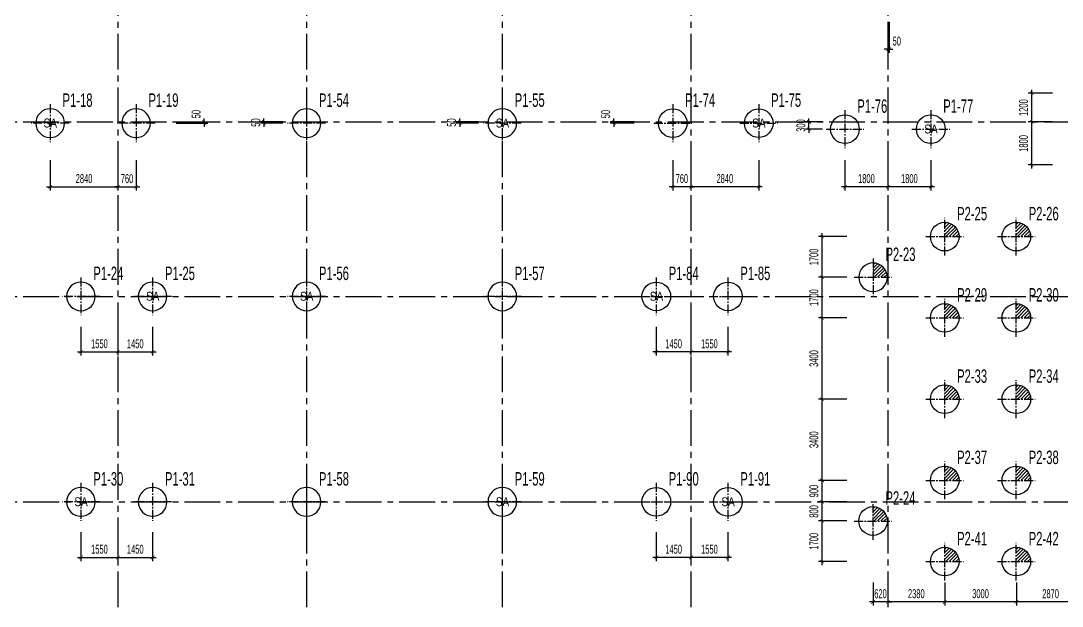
# Model space of a CAD drawing. Extents: x 1722770 to 1861370, y -244656 to -146763.
# Drawn here: x 1769612 to 1813230, y -194277 to -169781 of the extents above; entities that cross this region are included whole.
import ezdxf

# ---------------------------------------------------------------- set-up
doc = ezdxf.new("R2010")
doc.units = 0
doc.header["$LTSCALE"] = 1000
doc.header["$MEASUREMENT"] = 0
doc.header["$PDMODE"] = 3
doc.linetypes.add('CENTER2', pattern=[1.125, 0.75, -0.125, 0.125, -0.125])
doc.linetypes.add('HIDDEN', pattern=[0.375, 0.25, -0.125])
doc.layers.get('0').update_dxf_attribs({"linetype": 'CONTINUOUS'})
doc.layers.get('Defpoints').update_dxf_attribs({"linetype": 'CONTINUOUS'})
for name, color, linetype in [('CDC.01.AXIS', 160, 'CENTER2'), ('CDC.02.DIM', 1, 'CONTINUOUS'), ('CDC.03.BORDER', 3, 'CONTINUOUS'), ('CDC.04.HIDDEN', 8, 'HIDDEN'), ('CDC.06.TEXT', 2, 'CONTINUOUS'), ('CDC.10.HATCH', 9, 'CONTINUOUS')]:
    doc.layers.add(name, color=color, linetype=linetype)
doc.styles.add('ARIAL', font='arial.ttf', dxfattribs={"width": 0.6})
doc.dimstyles.new('D150', dxfattribs={"dimscale": 150, "dimtxt": 2.5, "dimasz": 1, "dimexe": 1, "dimexo": 0, "dimgap": 1, "dimtad": 1, "dimdec": 0, "dimdsep": 46, "dimtxsty": 'ARIAL', "dimblk": 'ARCHTICK', "dimcen": 1, "dimdle": 1, "dimclrd": 1, "dimclre": 1, "dimclrt": 2, "dimadec": 0, "dimazin": 0, "dimtfac": 0.00072, "dimtdec": 0, "dimtix": 1, "dimtmove": 2, "dimatfit": 3, "dimldrblk": 'ARCHTICK', "dimfxl": 1, "dimtolj": 1, "dimlwd": -1, "dimlwe": -1, "dimarcsym": 0})

# ---------------------------------------------------------------- blocks, each defined once
blk = doc.blocks.new('B1200')
at = {"layer": 'CDC.01.AXIS', "ltscale": 0.5}
for p, q in [((1944564, 246097), (1944564, 244513)), ((1943772, 245305), (1945356, 245305))]:
    blk.add_line(p, q, dxfattribs=at)
at = {"layer": 'CDC.03.BORDER'}
blk.add_circle((1944564, 245305), 600, dxfattribs=at)
blk = doc.blocks.new('_ARCHTICK')
at = {"color": 0, "linetype": 'ByBlock', "const_width": 0.15}
blk.add_lwpolyline([(-0.5, -0.5), (0.5, 0.5)], dxfattribs=at)
blk = doc.blocks.new('*D52')
at = {"layer": 'CDC.02.DIM', "color": 1, "transparency": 16777216}
for p, q in [((1772130, -191187), (1772130, -192388)), ((1773680, -191187), (1773680, -192388)), ((1771980, -192238), (1773830, -192238))]:
    blk.add_line(p, q, dxfattribs=at)
at = {"layer": 'Defpoints', "color": 0, "transparency": 16777216}
for p in [(1772130, -191187), (1773680, -191187), (1773680, -192238)]:
    blk.add_point(p, dxfattribs=at)
at = {"layer": 'CDC.02.DIM', "color": 1, "transparency": 16777216, "xscale": 150, "yscale": 150, "zscale": 150, "rotation": 180}
blk.add_blockref('_ARCHTICK', (1772130, -192238), dxfattribs=at)
at = {"layer": 'CDC.02.DIM', "color": 1, "transparency": 16777216, "xscale": 150, "yscale": 150, "zscale": 150}
blk.add_blockref('_ARCHTICK', (1773680, -192238), dxfattribs=at)
at = {"layer": 'CDC.02.DIM', "color": 2, "transparency": 16777216, "insert": (1772905, -191897), "char_height": 375, "attachment_point": 5, "style": 'ARIAL'}
blk.add_mtext('\\A1;1550', dxfattribs=at)
blk = doc.blocks.new('*D53')
at = {"layer": 'CDC.02.DIM', "color": 1, "transparency": 16777216}
for p, q in [((1773680, -191187), (1773680, -192388)), ((1775130, -191187), (1775130, -192388)), ((1773530, -192238), (1775280, -192238))]:
    blk.add_line(p, q, dxfattribs=at)
at = {"layer": 'Defpoints', "color": 0, "transparency": 16777216}
for p in [(1773680, -191187), (1775130, -191187), (1775130, -192238)]:
    blk.add_point(p, dxfattribs=at)
at = {"layer": 'CDC.02.DIM', "color": 1, "transparency": 16777216, "xscale": 150, "yscale": 150, "zscale": 150, "rotation": 180}
blk.add_blockref('_ARCHTICK', (1773680, -192238), dxfattribs=at)
at = {"layer": 'CDC.02.DIM', "color": 1, "transparency": 16777216, "xscale": 150, "yscale": 150, "zscale": 150}
blk.add_blockref('_ARCHTICK', (1775130, -192238), dxfattribs=at)
at = {"layer": 'CDC.02.DIM', "color": 2, "transparency": 16777216, "insert": (1774405, -191897), "char_height": 375, "attachment_point": 5, "style": 'ARIAL'}
blk.add_mtext('\\A1;1450', dxfattribs=at)
blk = doc.blocks.new('*D55')
at = {"layer": 'CDC.02.DIM', "color": 1, "transparency": 16777216}
for p, q in [((1772130, -182587), (1772130, -183788)), ((1773680, -182587), (1773680, -183788)), ((1771980, -183638), (1773830, -183638))]:
    blk.add_line(p, q, dxfattribs=at)
at = {"layer": 'Defpoints', "color": 0, "transparency": 16777216}
for p in [(1772130, -182587), (1773680, -182587), (1773680, -183638)]:
    blk.add_point(p, dxfattribs=at)
at = {"layer": 'CDC.02.DIM', "color": 1, "transparency": 16777216, "xscale": 150, "yscale": 150, "zscale": 150, "rotation": 180}
blk.add_blockref('_ARCHTICK', (1772130, -183638), dxfattribs=at)
at = {"layer": 'CDC.02.DIM', "color": 1, "transparency": 16777216, "xscale": 150, "yscale": 150, "zscale": 150}
blk.add_blockref('_ARCHTICK', (1773680, -183638), dxfattribs=at)
at = {"layer": 'CDC.02.DIM', "color": 2, "transparency": 16777216, "insert": (1772905, -183297), "char_height": 375, "attachment_point": 5, "style": 'ARIAL'}
blk.add_mtext('\\A1;1550', dxfattribs=at)
blk = doc.blocks.new('*D56')
at = {"layer": 'CDC.02.DIM', "color": 1, "transparency": 16777216}
for p, q in [((1773680, -182587), (1773680, -183788)), ((1775130, -182587), (1775130, -183788)), ((1773530, -183638), (1775280, -183638))]:
    blk.add_line(p, q, dxfattribs=at)
at = {"layer": 'Defpoints', "color": 0, "transparency": 16777216}
for p in [(1773680, -182587), (1775130, -182587), (1775130, -183638)]:
    blk.add_point(p, dxfattribs=at)
at = {"layer": 'CDC.02.DIM', "color": 1, "transparency": 16777216, "xscale": 150, "yscale": 150, "zscale": 150, "rotation": 180}
blk.add_blockref('_ARCHTICK', (1773680, -183638), dxfattribs=at)
at = {"layer": 'CDC.02.DIM', "color": 1, "transparency": 16777216, "xscale": 150, "yscale": 150, "zscale": 150}
blk.add_blockref('_ARCHTICK', (1775130, -183638), dxfattribs=at)
at = {"layer": 'CDC.02.DIM', "color": 2, "transparency": 16777216, "insert": (1774405, -183297), "char_height": 375, "attachment_point": 5, "style": 'ARIAL'}
blk.add_mtext('\\A1;1450', dxfattribs=at)
blk = doc.blocks.new('*D90')
at = {"layer": 'CDC.02.DIM', "color": 1, "transparency": 16777216}
for p, q in [((1797680, -191187), (1797680, -192388)), ((1799230, -191187), (1799230, -192388)), ((1799380, -192238), (1797530, -192238))]:
    blk.add_line(p, q, dxfattribs=at)
at = {"layer": 'Defpoints', "color": 0, "transparency": 16777216}
for p in [(1797680, -191187), (1799230, -191187), (1797680, -192238)]:
    blk.add_point(p, dxfattribs=at)
at = {"layer": 'CDC.02.DIM', "color": 1, "transparency": 16777216, "xscale": 150, "yscale": 150, "zscale": 150, "rotation": 180}
blk.add_blockref('_ARCHTICK', (1797680, -192238), dxfattribs=at)
at = {"layer": 'CDC.02.DIM', "color": 1, "transparency": 16777216, "xscale": 150, "yscale": 150, "zscale": 150}
blk.add_blockref('_ARCHTICK', (1799230, -192238), dxfattribs=at)
at = {"layer": 'CDC.02.DIM', "color": 2, "transparency": 16777216, "insert": (1798455, -191897), "char_height": 375, "attachment_point": 5, "style": 'ARIAL'}
blk.add_mtext('\\A1;1550', dxfattribs=at)
blk = doc.blocks.new('*D91')
at = {"layer": 'CDC.02.DIM', "color": 1, "transparency": 16777216}
for p, q in [((1796230, -191187), (1796230, -192388)), ((1797680, -191187), (1797680, -192388)), ((1797830, -192238), (1796080, -192238))]:
    blk.add_line(p, q, dxfattribs=at)
at = {"layer": 'Defpoints', "color": 0, "transparency": 16777216}
for p in [(1796230, -191187), (1797680, -191187), (1796230, -192238)]:
    blk.add_point(p, dxfattribs=at)
at = {"layer": 'CDC.02.DIM', "color": 1, "transparency": 16777216, "xscale": 150, "yscale": 150, "zscale": 150, "rotation": 180}
blk.add_blockref('_ARCHTICK', (1796230, -192238), dxfattribs=at)
at = {"layer": 'CDC.02.DIM', "color": 1, "transparency": 16777216, "xscale": 150, "yscale": 150, "zscale": 150}
blk.add_blockref('_ARCHTICK', (1797680, -192238), dxfattribs=at)
at = {"layer": 'CDC.02.DIM', "color": 2, "transparency": 16777216, "insert": (1796955, -191897), "char_height": 375, "attachment_point": 5, "style": 'ARIAL'}
blk.add_mtext('\\A1;1450', dxfattribs=at)
blk = doc.blocks.new('*D84')
at = {"layer": 'CDC.02.DIM', "color": 1, "transparency": 16777216}
for p, q in [((1797680, -182587), (1797680, -183788)), ((1799230, -182587), (1799230, -183788)), ((1799380, -183638), (1797530, -183638))]:
    blk.add_line(p, q, dxfattribs=at)
at = {"layer": 'Defpoints', "color": 0, "transparency": 16777216}
for p in [(1797680, -182587), (1799230, -182587), (1797680, -183638)]:
    blk.add_point(p, dxfattribs=at)
at = {"layer": 'CDC.02.DIM', "color": 1, "transparency": 16777216, "xscale": 150, "yscale": 150, "zscale": 150, "rotation": 180}
blk.add_blockref('_ARCHTICK', (1797680, -183638), dxfattribs=at)
at = {"layer": 'CDC.02.DIM', "color": 1, "transparency": 16777216, "xscale": 150, "yscale": 150, "zscale": 150}
blk.add_blockref('_ARCHTICK', (1799230, -183638), dxfattribs=at)
at = {"layer": 'CDC.02.DIM', "color": 2, "transparency": 16777216, "insert": (1798455, -183297), "char_height": 375, "attachment_point": 5, "style": 'ARIAL'}
blk.add_mtext('\\A1;1550', dxfattribs=at)
blk = doc.blocks.new('*D85')
at = {"layer": 'CDC.02.DIM', "color": 1, "transparency": 16777216}
for p, q in [((1796230, -182587), (1796230, -183788)), ((1797680, -182587), (1797680, -183788)), ((1797830, -183638), (1796080, -183638))]:
    blk.add_line(p, q, dxfattribs=at)
at = {"layer": 'Defpoints', "color": 0, "transparency": 16777216}
for p in [(1796230, -182587), (1797680, -182587), (1796230, -183638)]:
    blk.add_point(p, dxfattribs=at)
at = {"layer": 'CDC.02.DIM', "color": 1, "transparency": 16777216, "xscale": 150, "yscale": 150, "zscale": 150, "rotation": 180}
blk.add_blockref('_ARCHTICK', (1796230, -183638), dxfattribs=at)
at = {"layer": 'CDC.02.DIM', "color": 1, "transparency": 16777216, "xscale": 150, "yscale": 150, "zscale": 150}
blk.add_blockref('_ARCHTICK', (1797680, -183638), dxfattribs=at)
at = {"layer": 'CDC.02.DIM', "color": 2, "transparency": 16777216, "insert": (1796955, -183297), "char_height": 375, "attachment_point": 5, "style": 'ARIAL'}
blk.add_mtext('\\A1;1450', dxfattribs=at)
blk = doc.blocks.new('*D105')
at = {"layer": 'CDC.02.DIM', "color": 1, "transparency": 16777216}
for p, q in [((1812824, -174013), (1811803, -174013)), ((1811953, -175963), (1811953, -173863)), ((1812824, -175813), (1811803, -175813))]:
    blk.add_line(p, q, dxfattribs=at)
at = {"layer": 'Defpoints', "color": 0, "transparency": 16777216}
for p in [(1811953, -174013), (1812824, -174013), (1812824, -175813)]:
    blk.add_point(p, dxfattribs=at)
at = {"layer": 'CDC.02.DIM', "color": 1, "transparency": 16777216, "xscale": 150, "yscale": 150, "zscale": 150}
for p, rotation in [((1811953, -174013), 90), ((1811953, -175813), 270)]:
    blk.add_blockref('_ARCHTICK', p, dxfattribs=dict(at, rotation=rotation))
at = {"layer": 'CDC.02.DIM', "color": 2, "transparency": 16777216, "insert": (1811612, -174913), "char_height": 375, "attachment_point": 5, "rotation": 90, "style": 'ARIAL'}
blk.add_mtext('\\A1;1800', dxfattribs=at)
blk = doc.blocks.new('*D106')
at = {"layer": 'CDC.02.DIM', "color": 1, "transparency": 16777216}
for p, q in [((1811953, -174163), (1811953, -172663)), ((1812824, -172813), (1811803, -172813)), ((1812824, -174013), (1811803, -174013))]:
    blk.add_line(p, q, dxfattribs=at)
at = {"layer": 'Defpoints', "color": 0, "transparency": 16777216}
for p in [(1811953, -172813), (1812824, -172813), (1812824, -174013)]:
    blk.add_point(p, dxfattribs=at)
at = {"layer": 'CDC.02.DIM', "color": 1, "transparency": 16777216, "xscale": 150, "yscale": 150, "zscale": 150}
for p, rotation in [((1811953, -172813), 90), ((1811953, -174013), 270)]:
    blk.add_blockref('_ARCHTICK', p, dxfattribs=dict(at, rotation=rotation))
at = {"layer": 'CDC.02.DIM', "color": 2, "transparency": 16777216, "insert": (1811612, -173413), "char_height": 375, "attachment_point": 5, "rotation": 90, "style": 'ARIAL'}
blk.add_mtext('\\A1;1200', dxfattribs=at)
blk = doc.blocks.new('*D129')
at = {"layer": 'CDC.02.DIM', "color": 1, "transparency": 16777216}
for p, q in [((1780580, -174013), (1779644, -174013)), ((1779794, -174013), (1779794, -173863)), ((1779794, -174063), (1779794, -174013)), ((1780580, -174063), (1779644, -174063)), ((1779794, -174063), (1779794, -174213))]:
    blk.add_line(p, q, dxfattribs=at)
at = {"layer": 'Defpoints', "color": 0, "transparency": 16777216}
for p in [(1779794, -174013), (1780580, -174013), (1780580, -174063)]:
    blk.add_point(p, dxfattribs=at)
at = {"layer": 'CDC.02.DIM', "color": 1, "transparency": 16777216, "xscale": 150, "yscale": 150, "zscale": 150}
for p, rotation in [((1779794, -174013), 270), ((1779794, -174063), 90)]:
    blk.add_blockref('_ARCHTICK', p, dxfattribs=dict(at, rotation=rotation))
at = {"layer": 'CDC.02.DIM', "color": 2, "transparency": 16777216, "insert": (1779452, -174038), "char_height": 375, "attachment_point": 5, "rotation": 90, "style": 'ARIAL'}
blk.add_mtext('\\A1;50', dxfattribs=at)
blk = doc.blocks.new('*D130')
at = {"layer": 'CDC.02.DIM', "color": 1, "transparency": 16777216}
for p, q in [((1788780, -174013), (1787844, -174013)), ((1787994, -174013), (1787994, -173863)), ((1787994, -174063), (1787994, -174013)), ((1788780, -174063), (1787844, -174063)), ((1787994, -174063), (1787994, -174213))]:
    blk.add_line(p, q, dxfattribs=at)
at = {"layer": 'Defpoints', "color": 0, "transparency": 16777216}
for p in [(1787994, -174013), (1788780, -174013), (1788780, -174063)]:
    blk.add_point(p, dxfattribs=at)
at = {"layer": 'CDC.02.DIM', "color": 1, "transparency": 16777216, "xscale": 150, "yscale": 150, "zscale": 150}
for p, rotation in [((1787994, -174013), 270), ((1787994, -174063), 90)]:
    blk.add_blockref('_ARCHTICK', p, dxfattribs=dict(at, rotation=rotation))
at = {"layer": 'CDC.02.DIM', "color": 2, "transparency": 16777216, "insert": (1787652, -174038), "char_height": 375, "attachment_point": 5, "rotation": 90, "style": 'ARIAL'}
blk.add_mtext('\\A1;50', dxfattribs=at)
blk = doc.blocks.new('*D148')
at = {"layer": 'CDC.02.DIM', "color": 1, "transparency": 16777216}
for p, q in [((1770840, -175615), (1770840, -176877)), ((1773680, -175615), (1773680, -176877)), ((1770690, -176727), (1773830, -176727))]:
    blk.add_line(p, q, dxfattribs=at)
at = {"layer": 'Defpoints', "color": 0, "transparency": 16777216}
for p in [(1770840, -175615), (1773680, -175615), (1773680, -176727)]:
    blk.add_point(p, dxfattribs=at)
at = {"layer": 'CDC.02.DIM', "color": 1, "transparency": 16777216, "xscale": 150, "yscale": 150, "zscale": 150, "rotation": 180}
blk.add_blockref('_ARCHTICK', (1770840, -176727), dxfattribs=at)
at = {"layer": 'CDC.02.DIM', "color": 1, "transparency": 16777216, "xscale": 150, "yscale": 150, "zscale": 150}
blk.add_blockref('_ARCHTICK', (1773680, -176727), dxfattribs=at)
at = {"layer": 'CDC.02.DIM', "color": 2, "transparency": 16777216, "insert": (1772260, -176386), "char_height": 375, "attachment_point": 5, "style": 'ARIAL'}
blk.add_mtext('\\A1;2840', dxfattribs=at)
blk = doc.blocks.new('*D149')
at = {"layer": 'CDC.02.DIM', "color": 1, "transparency": 16777216}
for p, q in [((1773680, -175615), (1773680, -176877)), ((1774440, -175615), (1774440, -176877)), ((1773680, -176727), (1773530, -176727)), ((1773680, -176727), (1774440, -176727)), ((1774440, -176727), (1774590, -176727))]:
    blk.add_line(p, q, dxfattribs=at)
at = {"layer": 'Defpoints', "color": 0, "transparency": 16777216}
for p in [(1773680, -175615), (1774440, -175615), (1774440, -176727)]:
    blk.add_point(p, dxfattribs=at)
at = {"layer": 'CDC.02.DIM', "color": 1, "transparency": 16777216, "xscale": 150, "yscale": 150, "zscale": 150}
blk.add_blockref('_ARCHTICK', (1773680, -176727), dxfattribs=at)
at = {"layer": 'CDC.02.DIM', "color": 1, "transparency": 16777216, "xscale": 150, "yscale": 150, "zscale": 150, "rotation": 180}
blk.add_blockref('_ARCHTICK', (1774440, -176727), dxfattribs=at)
at = {"layer": 'CDC.02.DIM', "color": 2, "transparency": 16777216, "insert": (1774060, -176386), "char_height": 375, "attachment_point": 5, "style": 'ARIAL'}
blk.add_mtext('\\A1;760', dxfattribs=at)
blk = doc.blocks.new('*D185')
at = {"layer": 'CDC.02.DIM', "color": 1, "transparency": 16777216}
for p, q in [((1805930, -175615), (1805930, -176877)), ((1807730, -175615), (1807730, -176877)), ((1807880, -176727), (1805780, -176727))]:
    blk.add_line(p, q, dxfattribs=at)
at = {"layer": 'Defpoints', "color": 0, "transparency": 16777216}
for p in [(1805930, -175615), (1807730, -175615), (1805930, -176727)]:
    blk.add_point(p, dxfattribs=at)
at = {"layer": 'CDC.02.DIM', "color": 1, "transparency": 16777216, "xscale": 150, "yscale": 150, "zscale": 150, "rotation": 180}
blk.add_blockref('_ARCHTICK', (1805930, -176727), dxfattribs=at)
at = {"layer": 'CDC.02.DIM', "color": 1, "transparency": 16777216, "xscale": 150, "yscale": 150, "zscale": 150}
blk.add_blockref('_ARCHTICK', (1807730, -176727), dxfattribs=at)
at = {"layer": 'CDC.02.DIM', "color": 2, "transparency": 16777216, "insert": (1806830, -176386), "char_height": 375, "attachment_point": 5, "style": 'ARIAL'}
blk.add_mtext('\\A1;1800', dxfattribs=at)
blk = doc.blocks.new('*D186')
at = {"layer": 'CDC.02.DIM', "color": 1, "transparency": 16777216}
for p, q in [((1804130, -175615), (1804130, -176877)), ((1805930, -175615), (1805930, -176877)), ((1806080, -176727), (1803980, -176727))]:
    blk.add_line(p, q, dxfattribs=at)
at = {"layer": 'Defpoints', "color": 0, "transparency": 16777216}
for p in [(1804130, -175615), (1805930, -175615), (1804130, -176727)]:
    blk.add_point(p, dxfattribs=at)
at = {"layer": 'CDC.02.DIM', "color": 1, "transparency": 16777216, "xscale": 150, "yscale": 150, "zscale": 150, "rotation": 180}
blk.add_blockref('_ARCHTICK', (1804130, -176727), dxfattribs=at)
at = {"layer": 'CDC.02.DIM', "color": 1, "transparency": 16777216, "xscale": 150, "yscale": 150, "zscale": 150}
blk.add_blockref('_ARCHTICK', (1805930, -176727), dxfattribs=at)
at = {"layer": 'CDC.02.DIM', "color": 2, "transparency": 16777216, "insert": (1805030, -176386), "char_height": 375, "attachment_point": 5, "style": 'ARIAL'}
blk.add_mtext('\\A1;1800', dxfattribs=at)
blk = doc.blocks.new('*D187')
at = {"layer": 'CDC.02.DIM', "color": 1, "transparency": 16777216}
for p, q in [((1797680, -175615), (1797680, -176877)), ((1800520, -175615), (1800520, -176877)), ((1800670, -176727), (1797530, -176727))]:
    blk.add_line(p, q, dxfattribs=at)
at = {"layer": 'Defpoints', "color": 0, "transparency": 16777216}
for p in [(1797680, -175615), (1800520, -175615), (1797680, -176727)]:
    blk.add_point(p, dxfattribs=at)
at = {"layer": 'CDC.02.DIM', "color": 1, "transparency": 16777216, "xscale": 150, "yscale": 150, "zscale": 150, "rotation": 180}
blk.add_blockref('_ARCHTICK', (1797680, -176727), dxfattribs=at)
at = {"layer": 'CDC.02.DIM', "color": 1, "transparency": 16777216, "xscale": 150, "yscale": 150, "zscale": 150}
blk.add_blockref('_ARCHTICK', (1800520, -176727), dxfattribs=at)
at = {"layer": 'CDC.02.DIM', "color": 2, "transparency": 16777216, "insert": (1799100, -176386), "char_height": 375, "attachment_point": 5, "style": 'ARIAL'}
blk.add_mtext('\\A1;2840', dxfattribs=at)
blk = doc.blocks.new('*D188')
at = {"layer": 'CDC.02.DIM', "color": 1, "transparency": 16777216}
for p, q in [((1796920, -175615), (1796920, -176877)), ((1797680, -175615), (1797680, -176877)), ((1796920, -176727), (1796770, -176727)), ((1797680, -176727), (1796920, -176727)), ((1797680, -176727), (1797830, -176727))]:
    blk.add_line(p, q, dxfattribs=at)
at = {"layer": 'Defpoints', "color": 0, "transparency": 16777216}
for p in [(1796920, -175615), (1797680, -175615), (1796920, -176727)]:
    blk.add_point(p, dxfattribs=at)
at = {"layer": 'CDC.02.DIM', "color": 1, "transparency": 16777216, "xscale": 150, "yscale": 150, "zscale": 150}
blk.add_blockref('_ARCHTICK', (1796920, -176727), dxfattribs=at)
at = {"layer": 'CDC.02.DIM', "color": 1, "transparency": 16777216, "xscale": 150, "yscale": 150, "zscale": 150, "rotation": 180}
blk.add_blockref('_ARCHTICK', (1797680, -176727), dxfattribs=at)
at = {"layer": 'CDC.02.DIM', "color": 2, "transparency": 16777216, "insert": (1797300, -176386), "char_height": 375, "attachment_point": 5, "style": 'ARIAL'}
blk.add_mtext('\\A1;760', dxfattribs=at)
blk = doc.blocks.new('*D202')
at = {"layer": 'CDC.02.DIM', "color": 1, "transparency": 16777216}
for p, q in [((1805930, -169817), (1805930, -171120)), ((1805980, -169817), (1805980, -171120)), ((1805930, -170970), (1805780, -170970)), ((1805980, -170970), (1805930, -170970)), ((1805980, -170970), (1806130, -170970))]:
    blk.add_line(p, q, dxfattribs=at)
at = {"layer": 'Defpoints', "color": 0, "transparency": 16777216}
for p in [(1805930, -169817), (1805980, -169817), (1805930, -170970)]:
    blk.add_point(p, dxfattribs=at)
at = {"layer": 'CDC.02.DIM', "color": 1, "transparency": 16777216, "xscale": 150, "yscale": 150, "zscale": 150}
blk.add_blockref('_ARCHTICK', (1805930, -170970), dxfattribs=at)
at = {"layer": 'CDC.02.DIM', "color": 1, "transparency": 16777216, "xscale": 150, "yscale": 150, "zscale": 150, "rotation": 180}
blk.add_blockref('_ARCHTICK', (1805980, -170970), dxfattribs=at)
at = {"layer": 'CDC.02.DIM', "color": 2, "transparency": 16777216, "insert": (1806302, -170629), "char_height": 375, "attachment_point": 5, "style": 'ARIAL'}
blk.add_mtext('\\A1;50', dxfattribs=at)
blk = doc.blocks.new('*D224')
at = {"layer": 'CDC.02.DIM', "color": 1, "transparency": 16777216}
for p, q in [((1811310, -193288), (1811310, -194249)), ((1814180, -193288), (1814180, -194249)), ((1814330, -194099), (1811160, -194099))]:
    blk.add_line(p, q, dxfattribs=at)
at = {"layer": 'Defpoints', "color": 0, "transparency": 16777216}
for p in [(1811310, -193288), (1814180, -193288), (1811310, -194099)]:
    blk.add_point(p, dxfattribs=at)
at = {"layer": 'CDC.02.DIM', "color": 1, "transparency": 16777216, "xscale": 150, "yscale": 150, "zscale": 150, "rotation": 180}
blk.add_blockref('_ARCHTICK', (1811310, -194099), dxfattribs=at)
at = {"layer": 'CDC.02.DIM', "color": 1, "transparency": 16777216, "xscale": 150, "yscale": 150, "zscale": 150}
blk.add_blockref('_ARCHTICK', (1814180, -194099), dxfattribs=at)
at = {"layer": 'CDC.02.DIM', "color": 2, "transparency": 16777216, "insert": (1812745, -193758), "char_height": 375, "attachment_point": 5, "style": 'ARIAL'}
blk.add_mtext('\\A1;2870', dxfattribs=at)
blk = doc.blocks.new('*D225')
at = {"layer": 'CDC.02.DIM', "color": 1, "transparency": 16777216}
for p, q in [((1808310, -193288), (1808310, -194249)), ((1811310, -193288), (1811310, -194249)), ((1811460, -194099), (1808160, -194099))]:
    blk.add_line(p, q, dxfattribs=at)
at = {"layer": 'Defpoints', "color": 0, "transparency": 16777216}
for p in [(1808310, -193288), (1811310, -193288), (1808310, -194099)]:
    blk.add_point(p, dxfattribs=at)
at = {"layer": 'CDC.02.DIM', "color": 1, "transparency": 16777216, "xscale": 150, "yscale": 150, "zscale": 150, "rotation": 180}
blk.add_blockref('_ARCHTICK', (1808310, -194099), dxfattribs=at)
at = {"layer": 'CDC.02.DIM', "color": 1, "transparency": 16777216, "xscale": 150, "yscale": 150, "zscale": 150}
blk.add_blockref('_ARCHTICK', (1811310, -194099), dxfattribs=at)
at = {"layer": 'CDC.02.DIM', "color": 2, "transparency": 16777216, "insert": (1809810, -193757), "char_height": 375, "attachment_point": 5, "style": 'ARIAL'}
blk.add_mtext('\\A1;3000', dxfattribs=at)
blk = doc.blocks.new('*D226')
at = {"layer": 'CDC.02.DIM', "color": 1, "transparency": 16777216}
for p, q in [((1805930, -193288), (1805930, -194249)), ((1808310, -193288), (1808310, -194249)), ((1808460, -194099), (1805780, -194099))]:
    blk.add_line(p, q, dxfattribs=at)
at = {"layer": 'Defpoints', "color": 0, "transparency": 16777216}
for p in [(1805930, -193288), (1808310, -193288), (1805930, -194099)]:
    blk.add_point(p, dxfattribs=at)
at = {"layer": 'CDC.02.DIM', "color": 1, "transparency": 16777216, "xscale": 150, "yscale": 150, "zscale": 150, "rotation": 180}
blk.add_blockref('_ARCHTICK', (1805930, -194099), dxfattribs=at)
at = {"layer": 'CDC.02.DIM', "color": 1, "transparency": 16777216, "xscale": 150, "yscale": 150, "zscale": 150}
blk.add_blockref('_ARCHTICK', (1808310, -194099), dxfattribs=at)
at = {"layer": 'CDC.02.DIM', "color": 2, "transparency": 16777216, "insert": (1807120, -193757), "char_height": 375, "attachment_point": 5, "style": 'ARIAL'}
blk.add_mtext('\\A1;2380', dxfattribs=at)
blk = doc.blocks.new('*D227')
at = {"layer": 'CDC.02.DIM', "color": 1, "transparency": 16777216}
for p, q in [((1805310, -193288), (1805310, -194249)), ((1805930, -193288), (1805930, -194249)), ((1805310, -194099), (1805160, -194099)), ((1805930, -194099), (1805310, -194099)), ((1805930, -194099), (1806080, -194099))]:
    blk.add_line(p, q, dxfattribs=at)
at = {"layer": 'Defpoints', "color": 0, "transparency": 16777216}
for p in [(1805310, -193288), (1805930, -193288), (1805310, -194099)]:
    blk.add_point(p, dxfattribs=at)
at = {"layer": 'CDC.02.DIM', "color": 1, "transparency": 16777216, "xscale": 150, "yscale": 150, "zscale": 150}
blk.add_blockref('_ARCHTICK', (1805310, -194099), dxfattribs=at)
at = {"layer": 'CDC.02.DIM', "color": 1, "transparency": 16777216, "xscale": 150, "yscale": 150, "zscale": 150, "rotation": 180}
blk.add_blockref('_ARCHTICK', (1805930, -194099), dxfattribs=at)
at = {"layer": 'CDC.02.DIM', "color": 2, "transparency": 16777216, "insert": (1805620, -193758), "char_height": 375, "attachment_point": 5, "style": 'ARIAL'}
blk.add_mtext('\\A1;620', dxfattribs=at)
blk = doc.blocks.new('*D228')
at = {"layer": 'CDC.02.DIM', "color": 1, "transparency": 16777216}
for p, q in [((1803172, -192563), (1803172, -190563)), ((1804214, -190713), (1803022, -190713)), ((1804214, -192413), (1803022, -192413))]:
    blk.add_line(p, q, dxfattribs=at)
at = {"layer": 'Defpoints', "color": 0, "transparency": 16777216}
for p in [(1803172, -190713), (1804214, -190713), (1804214, -192413)]:
    blk.add_point(p, dxfattribs=at)
at = {"layer": 'CDC.02.DIM', "color": 1, "transparency": 16777216, "xscale": 150, "yscale": 150, "zscale": 150}
for p, rotation in [((1803172, -190713), 90), ((1803172, -192413), 270)]:
    blk.add_blockref('_ARCHTICK', p, dxfattribs=dict(at, rotation=rotation))
at = {"layer": 'CDC.02.DIM', "color": 2, "transparency": 16777216, "insert": (1802831, -191563), "char_height": 375, "attachment_point": 5, "rotation": 90, "style": 'ARIAL'}
blk.add_mtext('\\A1;1700', dxfattribs=at)
blk = doc.blocks.new('*D229')
at = {"layer": 'CDC.02.DIM', "color": 1, "transparency": 16777216}
for p, q in [((1804214, -189913), (1803022, -189913)), ((1803172, -190863), (1803172, -189763)), ((1804214, -190713), (1803022, -190713))]:
    blk.add_line(p, q, dxfattribs=at)
at = {"layer": 'Defpoints', "color": 0, "transparency": 16777216}
for p in [(1803172, -189913), (1804214, -189913), (1804214, -190713)]:
    blk.add_point(p, dxfattribs=at)
at = {"layer": 'CDC.02.DIM', "color": 1, "transparency": 16777216, "xscale": 150, "yscale": 150, "zscale": 150}
for p, rotation in [((1803172, -189913), 90), ((1803172, -190713), 270)]:
    blk.add_blockref('_ARCHTICK', p, dxfattribs=dict(at, rotation=rotation))
at = {"layer": 'CDC.02.DIM', "color": 2, "transparency": 16777216, "insert": (1802831, -190313), "char_height": 375, "attachment_point": 5, "rotation": 90, "style": 'ARIAL'}
blk.add_mtext('\\A1;800', dxfattribs=at)
blk = doc.blocks.new('*D230')
at = {"layer": 'CDC.02.DIM', "color": 1, "transparency": 16777216}
for p, q in [((1803172, -190063), (1803172, -188863)), ((1804214, -189013), (1803022, -189013)), ((1804214, -189913), (1803022, -189913))]:
    blk.add_line(p, q, dxfattribs=at)
at = {"layer": 'Defpoints', "color": 0, "transparency": 16777216}
for p in [(1803172, -189013), (1804214, -189013), (1804214, -189913)]:
    blk.add_point(p, dxfattribs=at)
at = {"layer": 'CDC.02.DIM', "color": 1, "transparency": 16777216, "xscale": 150, "yscale": 150, "zscale": 150}
for p, rotation in [((1803172, -189013), 90), ((1803172, -189913), 270)]:
    blk.add_blockref('_ARCHTICK', p, dxfattribs=dict(at, rotation=rotation))
at = {"layer": 'CDC.02.DIM', "color": 2, "transparency": 16777216, "insert": (1802831, -189463), "char_height": 375, "attachment_point": 5, "rotation": 90, "style": 'ARIAL'}
blk.add_mtext('\\A1;900', dxfattribs=at)
blk = doc.blocks.new('*D231')
at = {"layer": 'CDC.02.DIM', "color": 1, "transparency": 16777216}
for p, q in [((1804214, -185613), (1803022, -185613)), ((1803172, -189163), (1803172, -185463)), ((1804214, -189013), (1803022, -189013))]:
    blk.add_line(p, q, dxfattribs=at)
at = {"layer": 'Defpoints', "color": 0, "transparency": 16777216}
for p in [(1803172, -185613), (1804214, -185613), (1804214, -189013)]:
    blk.add_point(p, dxfattribs=at)
at = {"layer": 'CDC.02.DIM', "color": 1, "transparency": 16777216, "xscale": 150, "yscale": 150, "zscale": 150}
for p, rotation in [((1803172, -185613), 90), ((1803172, -189013), 270)]:
    blk.add_blockref('_ARCHTICK', p, dxfattribs=dict(at, rotation=rotation))
at = {"layer": 'CDC.02.DIM', "color": 2, "transparency": 16777216, "insert": (1802831, -187313), "char_height": 375, "attachment_point": 5, "rotation": 90, "style": 'ARIAL'}
blk.add_mtext('\\A1;3400', dxfattribs=at)
blk = doc.blocks.new('*D232')
at = {"layer": 'CDC.02.DIM', "color": 1, "transparency": 16777216}
for p, q in [((1804214, -182213), (1803022, -182213)), ((1803172, -185763), (1803172, -182063)), ((1804214, -185613), (1803022, -185613))]:
    blk.add_line(p, q, dxfattribs=at)
at = {"layer": 'Defpoints', "color": 0, "transparency": 16777216}
for p in [(1803172, -182213), (1804214, -182213), (1804214, -185613)]:
    blk.add_point(p, dxfattribs=at)
at = {"layer": 'CDC.02.DIM', "color": 1, "transparency": 16777216, "xscale": 150, "yscale": 150, "zscale": 150}
for p, rotation in [((1803172, -182213), 90), ((1803172, -185613), 270)]:
    blk.add_blockref('_ARCHTICK', p, dxfattribs=dict(at, rotation=rotation))
at = {"layer": 'CDC.02.DIM', "color": 2, "transparency": 16777216, "insert": (1802831, -183913), "char_height": 375, "attachment_point": 5, "rotation": 90, "style": 'ARIAL'}
blk.add_mtext('\\A1;3400', dxfattribs=at)
blk = doc.blocks.new('*D233')
at = {"layer": 'CDC.02.DIM', "color": 1, "transparency": 16777216}
for p, q in [((1804214, -180513), (1803022, -180513)), ((1803172, -182363), (1803172, -180363)), ((1804214, -182213), (1803022, -182213))]:
    blk.add_line(p, q, dxfattribs=at)
at = {"layer": 'Defpoints', "color": 0, "transparency": 16777216}
for p in [(1803172, -180513), (1804214, -180513), (1804214, -182213)]:
    blk.add_point(p, dxfattribs=at)
at = {"layer": 'CDC.02.DIM', "color": 1, "transparency": 16777216, "xscale": 150, "yscale": 150, "zscale": 150}
for p, rotation in [((1803172, -180513), 90), ((1803172, -182213), 270)]:
    blk.add_blockref('_ARCHTICK', p, dxfattribs=dict(at, rotation=rotation))
at = {"layer": 'CDC.02.DIM', "color": 2, "transparency": 16777216, "insert": (1802831, -181363), "char_height": 375, "attachment_point": 5, "rotation": 90, "style": 'ARIAL'}
blk.add_mtext('\\A1;1700', dxfattribs=at)
blk = doc.blocks.new('*D234')
at = {"layer": 'CDC.02.DIM', "color": 1, "transparency": 16777216}
for p, q in [((1804214, -178813), (1803022, -178813)), ((1803172, -180663), (1803172, -178663)), ((1804214, -180513), (1803022, -180513))]:
    blk.add_line(p, q, dxfattribs=at)
at = {"layer": 'Defpoints', "color": 0, "transparency": 16777216}
for p in [(1803172, -178813), (1804214, -178813), (1804214, -180513)]:
    blk.add_point(p, dxfattribs=at)
at = {"layer": 'CDC.02.DIM', "color": 1, "transparency": 16777216, "xscale": 150, "yscale": 150, "zscale": 150}
for p, rotation in [((1803172, -178813), 90), ((1803172, -180513), 270)]:
    blk.add_blockref('_ARCHTICK', p, dxfattribs=dict(at, rotation=rotation))
at = {"layer": 'CDC.02.DIM', "color": 2, "transparency": 16777216, "insert": (1802831, -179663), "char_height": 375, "attachment_point": 5, "rotation": 90, "style": 'ARIAL'}
blk.add_mtext('\\A1;1700', dxfattribs=at)
blk = doc.blocks.new('*D258')
at = {"layer": 'CDC.02.DIM', "color": 1, "transparency": 16777216}
for p, q in [((1776118, -174013), (1777446, -174013)), ((1777296, -174013), (1777296, -173863)), ((1777296, -174013), (1777296, -174063)), ((1776118, -174063), (1777446, -174063)), ((1777296, -174063), (1777296, -174213))]:
    blk.add_line(p, q, dxfattribs=at)
at = {"layer": 'Defpoints', "color": 0, "transparency": 16777216}
for p in [(1776118, -174013), (1776118, -174063), (1777296, -174063)]:
    blk.add_point(p, dxfattribs=at)
at = {"layer": 'CDC.02.DIM', "color": 1, "transparency": 16777216, "xscale": 150, "yscale": 150, "zscale": 150}
for p, rotation in [((1777296, -174013), 270), ((1777296, -174063), 90)]:
    blk.add_blockref('_ARCHTICK', p, dxfattribs=dict(at, rotation=rotation))
at = {"layer": 'CDC.02.DIM', "color": 2, "transparency": 16777216, "insert": (1776955, -173686), "char_height": 375, "attachment_point": 5, "rotation": 90, "style": 'ARIAL'}
blk.add_mtext('\\A1;50', dxfattribs=at)
blk = doc.blocks.new('*D262')
at = {"layer": 'CDC.02.DIM', "color": 1, "transparency": 16777216}
for p, q in [((1795305, -174013), (1794303, -174013)), ((1794453, -174013), (1794453, -173863)), ((1794453, -174013), (1794453, -174063)), ((1795305, -174063), (1794303, -174063)), ((1794453, -174063), (1794453, -174213))]:
    blk.add_line(p, q, dxfattribs=at)
at = {"layer": 'Defpoints', "color": 0, "transparency": 16777216}
for p in [(1795305, -174013), (1794453, -174063), (1795305, -174063)]:
    blk.add_point(p, dxfattribs=at)
at = {"layer": 'CDC.02.DIM', "color": 1, "transparency": 16777216, "xscale": 150, "yscale": 150, "zscale": 150}
for p, rotation in [((1794453, -174013), 270), ((1794453, -174063), 90)]:
    blk.add_blockref('_ARCHTICK', p, dxfattribs=dict(at, rotation=rotation))
at = {"layer": 'CDC.02.DIM', "color": 2, "transparency": 16777216, "insert": (1794111, -173686), "char_height": 375, "attachment_point": 5, "rotation": 90, "style": 'ARIAL'}
blk.add_mtext('\\A1;50', dxfattribs=at)
blk = doc.blocks.new('*D273')
at = {"layer": 'CDC.02.DIM', "color": 1, "transparency": 16777216}
for p, q in [((1803196, -174013), (1802473, -174013)), ((1802623, -174013), (1802623, -173863)), ((1802623, -174313), (1802623, -174013)), ((1803196, -174313), (1802473, -174313)), ((1802623, -174313), (1802623, -174463))]:
    blk.add_line(p, q, dxfattribs=at)
at = {"layer": 'Defpoints', "color": 0, "transparency": 16777216}
for p in [(1802623, -174013), (1803196, -174013), (1803196, -174313)]:
    blk.add_point(p, dxfattribs=at)
at = {"layer": 'CDC.02.DIM', "color": 1, "transparency": 16777216, "xscale": 150, "yscale": 150, "zscale": 150}
for p, rotation in [((1802623, -174013), 270), ((1802623, -174313), 90)]:
    blk.add_blockref('_ARCHTICK', p, dxfattribs=dict(at, rotation=rotation))
at = {"layer": 'CDC.02.DIM', "color": 2, "transparency": 16777216, "insert": (1802282, -174163), "char_height": 375, "attachment_point": 5, "rotation": 90, "style": 'ARIAL'}
blk.add_mtext('\\A1;300', dxfattribs=at)

msp = doc.modelspace()

# ---------------------------------------------------------------- hatches: boundary and pattern name
at = {"layer": 'CDC.10.HATCH'}
h = msp.add_hatch(dxfattribs=at)
h.set_pattern_fill('ANSI31', color=256, scale=800, style=0)
h.set_pattern_definition([(45, (54210.03, -1848.22), (-70.710678, 70.710678), [])])
h.paths.add_polyline_path([(1808309.7, -178213), (1808309.7, -178813), (1808909.7, -178813, 0.4142136)])
h = msp.add_hatch(dxfattribs=at)
h.set_pattern_fill('ANSI31', color=256, scale=800, style=0)
h.set_pattern_definition([(45, (57210.03, -1848.22), (-70.710678, 70.710678), [])])
h.paths.add_polyline_path([(1811309.7, -178213), (1811309.7, -178813), (1811909.7, -178813, 0.4142136)])
h = msp.add_hatch(dxfattribs=at)
h.set_pattern_fill('ANSI31', color=256, scale=800, style=0)
h.set_pattern_definition([(45, (51210.03, -3548.22), (-70.710678, 70.710678), [])])
h.paths.add_polyline_path([(1805309.7, -179913), (1805309.7, -180513), (1805909.7, -180513, 0.4142136)])
h = msp.add_hatch(dxfattribs=at)
h.set_pattern_fill('ANSI31', color=256, scale=800, style=0)
h.set_pattern_definition([(45, (54210.03, -5248.22), (-70.710678, 70.710678), [])])
h.paths.add_polyline_path([(1808309.7, -181613), (1808309.7, -182213), (1808909.7, -182213, 0.4142136)])
h = msp.add_hatch(dxfattribs=at)
h.set_pattern_fill('ANSI31', color=256, scale=800, style=0)
h.set_pattern_definition([(45, (57210.03, -5248.22), (-70.710678, 70.710678), [])])
h.paths.add_polyline_path([(1811309.7, -181613), (1811309.7, -182213), (1811909.7, -182213, 0.4142136)])
h = msp.add_hatch(dxfattribs=at)
h.set_pattern_fill('ANSI31', color=256, scale=800, style=0)
h.set_pattern_definition([(45, (54210.03, -8648.22), (-70.710678, 70.710678), [])])
h.paths.add_polyline_path([(1808309.7, -185013), (1808309.7, -185613), (1808909.7, -185613, 0.4142136)])
h = msp.add_hatch(dxfattribs=at)
h.set_pattern_fill('ANSI31', color=256, scale=800, style=0)
h.set_pattern_definition([(45, (57210.03, -8648.22), (-70.710678, 70.710678), [])])
h.paths.add_polyline_path([(1811309.7, -185013), (1811309.7, -185613), (1811909.7, -185613, 0.4142136)])
h = msp.add_hatch(dxfattribs=at)
h.set_pattern_fill('ANSI31', color=256, scale=800, style=0)
h.set_pattern_definition([(45, (54210.03, -12048.22), (-70.710678, 70.710678), [])])
h.paths.add_polyline_path([(1808309.7, -188413), (1808309.7, -189013), (1808909.7, -189013, 0.4142136)])
h = msp.add_hatch(dxfattribs=at)
h.set_pattern_fill('ANSI31', color=256, scale=800, style=0)
h.set_pattern_definition([(45, (57210.03, -12048.22), (-70.710678, 70.710678), [])])
h.paths.add_polyline_path([(1811309.7, -188413), (1811309.7, -189013), (1811909.7, -189013, 0.4142136)])
h = msp.add_hatch(dxfattribs=at)
h.set_pattern_fill('ANSI31', color=256, scale=800, style=0)
h.set_pattern_definition([(45, (51210.03, -13748.22), (-70.710678, 70.710678), [])])
h.paths.add_polyline_path([(1805309.7, -190113), (1805309.7, -190713), (1805909.7, -190713, 0.4142136)])
h = msp.add_hatch(dxfattribs=at)
h.set_pattern_fill('ANSI31', color=256, scale=800, style=0)
h.set_pattern_definition([(45, (54210.03, -15448.22), (-70.710678, 70.710678), [])])
h.paths.add_polyline_path([(1808309.7, -191813), (1808309.7, -192413), (1808909.7, -192413, 0.4142136)])
h = msp.add_hatch(dxfattribs=at)
h.set_pattern_fill('ANSI31', color=256, scale=800, style=0)
h.set_pattern_definition([(45, (57210.03, -15448.22), (-70.710678, 70.710678), [])])
h.paths.add_polyline_path([(1811309.7, -191813), (1811309.7, -192413), (1811909.7, -192413, 0.4142136)])

# ---------------------------------------------------------------- linework, layer by layer
at = {"layer": 'CDC.01.AXIS', "ltscale": 2}
for p, q in [((1773679.8, -156823.2), (1773679.8, -214474)), ((1781579.7, -156823.2), (1781579.7, -214474)), ((1789779.7, -156823.2), (1789779.7, -214474)), ((1797679.7, -156823.2), (1797679.7, -214474)), ((1805929.7, -156823.2), (1805929.7, -214474)), ((1733714.3, -174013), (1838479.7, -174013)), ((1733714.3, -181313), (1838479.7, -181313)), ((1733714.3, -189913), (1838479.7, -189913))]:
    msp.add_line(p, q, dxfattribs=at)

# ---------------------------------------------------------------- block references
at = {"layer": 'CDC.04.HIDDEN', "extrusion": (0, 0, -1)}
for p, zscale in [((-3715403.9, -419367.6), -1), ((-3719003.9, -419367.6), -1), ((-3726143.9, -419367.6), -0.9999999999999999), ((-3734343.9, -419367.6), -0.9999999999999999), ((-3716693.9, -426617.6), -0.9999999999999999), ((-3719693.9, -426617.6), -0.9999999999999999), ((-3726143.9, -426617.6), -0.9999999999999999), ((-3734343.9, -426617.6), -0.9999999999999999), ((-3716693.9, -435217.6), -0.9999999999999999), ((-3719693.9, -435217.6), -0.9999999999999999), ((-3726143.9, -435217.6), -0.9999999999999999), ((-3734343.9, -435217.6), -0.9999999999999999)]:
    msp.add_blockref('B1200', p, dxfattribs=dict(at, zscale=zscale))
at = {"layer": 'CDC.04.HIDDEN', "extrusion": (0, 0, -1), "xscale": -1, "zscale": -1}
for p in [(147644.4, -419367.6), (144044.4, -419367.6), (140434.4, -419617.6), (136834.4, -419617.6), (148334.1, -426617.6), (145334.1, -426617.6), (148334.1, -435217.6), (145334.1, -435217.6)]:
    msp.add_blockref('B1200', p, dxfattribs=at)
at = {"layer": 'CDC.04.HIDDEN', "extrusion": (0, 0, -1), "xscale": -1, "zscale": -1, "rotation": 270}
for p in [(-2053614.4, -2123377.2), (-2056614.4, -2123377.2), (-2053614.4, -2126777.2), (-2056614.4, -2126777.2), (-2053614.4, -2130177.2), (-2056614.4, -2130177.2), (-2053614.4, -2133577.2), (-2056614.4, -2133577.2), (-2050614.4, -2135277.2), (-2053614.4, -2136977.2), (-2056614.4, -2136977.2)]:
    msp.add_blockref('B1200', p, dxfattribs=at)
at = {"layer": 'CDC.04.HIDDEN', "extrusion": (0, 0, -1), "zscale": -0.9999999999999999, "rotation": 270}
msp.add_blockref('B1200', (-2050614.4, 1764051.1), dxfattribs=at)

# ---------------------------------------------------------------- texts
at = {"layer": 'CDC.06.TEXT', "style": 'ARIAL', "width": 0.6}
for s, p in [('P1-18', (1771357.5, -173380.6, 0)), ('P1-19', (1774957.5, -173380.6, 0)), ('P1-54', (1782097.5, -173380.6, 0)), ('P1-55', (1790297.5, -173380.6, 0)), ('P1-74', (1797437.6, -173380.6, 0)), ('P1-75', (1801037.6, -173380.6, 0)), ('P1-76', (1804647.5, -173630.6, 0)), ('P1-77', (1808247.5, -173630.6, 0)), ('P2-25', (1808827.5, -178130.6, 0)), ('P2-26', (1811827.5, -178130.6, 0)), ('P2-23', (1805827.5, -179830.6, 0)), ('P1-24', (1772647.6, -180630.6, 0)), ('P1-25', (1775647.6, -180630.6, 0)), ('P1-56', (1782097.5, -180630.6, 0)), ('P1-57', (1790297.5, -180630.6, 0)), ('P1-84', (1796747.8, -180630.6, 0)), ('P1-85', (1799747.8, -180630.6, 0)), ('P2-29', (1808827.5, -181530.6, 0)), ('P2-30', (1811827.5, -181530.6, 0)), ('P2-33', (1808827.5, -184930.6, 0)), ('P2-34', (1811827.5, -184930.6, 0)), ('P2-37', (1808827.5, -188330.6, 0)), ('P2-38', (1811827.5, -188330.6, 0)), ('P1-30', (1772647.6, -189230.6, 0)), ('P1-31', (1775647.6, -189230.6, 0)), ('P1-58', (1782097.5, -189230.6, 0)), ('P1-59', (1790297.5, -189230.6, 0)), ('P1-90', (1796747.8, -189230.6, 0)), ('P1-91', (1799747.8, -189230.6, 0)), ('P2-24', (1805827.5, -190030.6, 0)), ('P2-41', (1808827.5, -191730.6, 0)), ('P2-42', (1811827.5, -191730.6, 0))]:
    msp.add_text(s, height=562.5, dxfattribs=at).set_placement(p)
at = {"layer": 'Defpoints', "color": 2, "style": 'ARIAL', "width": 0.8}
for p in [(1770567.2, -174244.7), (1789507.2, -174244.7), (1800247.2, -174244.7), (1807457.2, -174494.7), (1774857.2, -181494.7), (1781307.2, -181494.7), (1795957.5, -181494.7), (1771857.2, -190094.7), (1789507.2, -190094.7), (1798957.5, -190094.7)]:
    msp.add_text('SA', height=375, dxfattribs=at).set_placement(p)

# ---------------------------------------------------------------- dimensions: what is measured, and where the dimension line sits
at = {"layer": 'CDC.02.DIM'}
dim = msp.add_linear_dim(base=(1805929.7, -170970.2), p1=(1805979.7, -169817.3), p2=(1805929.7, -169817.3), dimstyle='D150', dxfattribs=at)
dim.commit()
dim.dimension.update_dxf_attribs({"geometry": '*D202', "text_midpoint": (1806302.2, -170628.7), "dimtype": 160})
for base, p1, p2, angle, picture, middle in [((1811953.1, -172812.9), (1812824.5, -174013), (1812824.5, -172812.9), 90, '*D106', (1811611.7, -173413)), ((1779793.6, -174013), (1780580, -174062.9), (1780580, -174013), 90, '*D129', (1779452.1, -174038)), ((1787993.9, -174013), (1788780.3, -174062.9), (1788780.3, -174013), 90, '*D130', (1787652.4, -174038)), ((1802623.5, -174013), (1803196.2, -174312.9), (1803196.2, -174013), 90, '*D273', (1802281.9, -174163)), ((1811953.1, -174013), (1812824.5, -175812.9), (1812824.5, -174013), 90, '*D105', (1811611.7, -174913)), ((1796919.8, -176727.3), (1797679.7, -175615.1), (1796919.8, -175615.1), 180, '*D188', (1797299.8, -176385.9)), ((1797679.7, -176727.3), (1800519.8, -175615.1), (1797679.7, -175615.1), 180, '*D187', (1799099.8, -176385.9)), ((1804129.7, -176727.3), (1805929.7, -175615.1), (1804129.7, -175615.1), 180, '*D186', (1805029.7, -176385.9)), ((1805929.7, -176727.3), (1807729.7, -175615.1), (1805929.7, -175615.1), 180, '*D185', (1806829.7, -176385.9)), ((1803172.2, -178813), (1804214, -180513), (1804214, -178813), 90, '*D234', (1802830.8, -179663)), ((1803172.2, -180513), (1804214, -182213), (1804214, -180513), 90, '*D233', (1802830.8, -181363)), ((1803172.2, -182213), (1804214, -185613), (1804214, -182213), 90, '*D232', (1802830.6, -183913)), ((1796230, -183638), (1797680, -182587.3), (1796230, -182587.3), 180, '*D85', (1796955, -183296.5)), ((1797680, -183638), (1799230, -182587.3), (1797680, -182587.3), 180, '*D84', (1798455, -183296.5)), ((1803172.2, -185613), (1804214, -189013), (1804214, -185613), 90, '*D231', (1802830.6, -187313)), ((1803172.2, -189013), (1804214, -189913), (1804214, -189013), 90, '*D230', (1802830.8, -189463)), ((1803172.2, -189913), (1804214, -190713), (1804214, -189913), 90, '*D229', (1802830.8, -190313)), ((1803172.2, -190713), (1804214, -192413), (1804214, -190713), 90, '*D228', (1802830.8, -191563)), ((1796230, -192238), (1797680, -191187.3), (1796230, -191187.3), 180, '*D91', (1796955, -191896.5)), ((1797680, -192238), (1799230, -191187.3), (1797680, -191187.3), 180, '*D90', (1798455, -191896.5)), ((1805309.7, -194099), (1805929.7, -193288.2), (1805309.7, -193288.2), 180, '*D227', (1805619.7, -193757.5)), ((1805929.7, -194099), (1808309.7, -193288.2), (1805929.7, -193288.2), 180, '*D226', (1807119.7, -193757.4)), ((1808309.7, -194099), (1811309.7, -193288.2), (1808309.7, -193288.2), 180, '*D225', (1809809.7, -193757.4)), ((1811309.7, -194099), (1814179.7, -193288.2), (1811309.7, -193288.2), 180, '*D224', (1812744.7, -193757.5))]:
    dim = msp.add_linear_dim(base=base, p1=p1, p2=p2, angle=angle, dimstyle='D150', dxfattribs=at)
    dim.commit()
    dim.dimension.update_dxf_attribs({"geometry": picture, "text_midpoint": middle})
for base, p1, p2, picture, middle in [((1777296, -174062.9), (1776118.1, -174013), (1776118.1, -174062.9), '*D258', (1776954.6, -173685.7)), ((1794452.8, -174062.9), (1795304.7, -174013), (1795304.7, -174062.9), '*D262', (1794111.3, -173685.7))]:
    dim = msp.add_linear_dim(base=base, p1=p1, p2=p2, angle=90, dimstyle='D150', dxfattribs=at)
    dim.commit()
    dim.dimension.update_dxf_attribs({"geometry": picture, "text_midpoint": middle, "dimtype": 160})
for base, p1, p2, picture, middle in [((1773679.8, -176727.3), (1770839.7, -175615.1), (1773679.8, -175615.1), '*D148', (1772259.7, -176385.9)), ((1774439.7, -176727.3), (1773679.8, -175615.1), (1774439.7, -175615.1), '*D149', (1774059.7, -176385.9)), ((1773679.8, -183638), (1772129.8, -182587.3), (1773679.8, -182587.3), '*D55', (1772904.8, -183296.5)), ((1775129.8, -183638), (1773679.8, -182587.3), (1775129.8, -182587.3), '*D56', (1774404.8, -183296.5)), ((1773679.8, -192238), (1772129.8, -191187.3), (1773679.8, -191187.3), '*D52', (1772904.8, -191896.5)), ((1775129.8, -192238), (1773679.8, -191187.3), (1775129.8, -191187.3), '*D53', (1774404.8, -191896.5))]:
    dim = msp.add_linear_dim(base=base, p1=p1, p2=p2, dimstyle='D150', dxfattribs=at)
    dim.commit()
    dim.dimension.update_dxf_attribs({"geometry": picture, "text_midpoint": middle})

doc.saveas('drawing.dxf')
